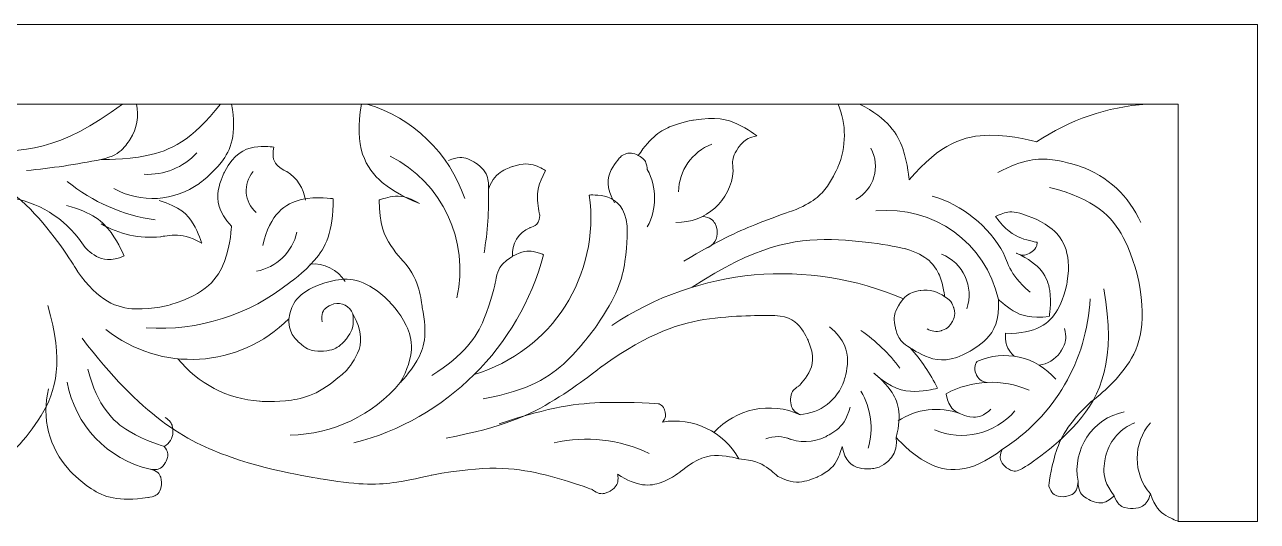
# Model space of a CAD drawing. Header units: millimetres. Extents: x 5741 to 5941, y 4776 to 4945.
# Drawn here: x 5869 to 5941.4, y 4915.9 to 4945.1 of the extents above; entities that cross this region are included whole.
import ezdxf

# ---------------------------------------------------------------- set-up
doc = ezdxf.new("R2010")
doc.units = ezdxf.units.MM
doc.header["$MEASUREMENT"] = 0
doc.layers.add('SITARA ALL', color=18, linetype='Continuous', true_color=0x000000)

msp = doc.modelspace()

# ---------------------------------------------------------------- linework, layer by layer
at = {"layer": 'SITARA ALL', "color": 1, "lineweight": 9, "true_color": 0xff0000}
for points, knots in [([(5835.637, 4935.453), (5835.351, 4935.729), (5835.281, 4936.161), (5835.464, 4936.513), (5835.464, 4936.513), (5835.556, 4936.689), (5835.7, 4936.825), (5835.845, 4936.96), (5836.042, 4937.055), (5836.432, 4936.98), (5836.432, 4936.98), (5836.427, 4937.328), (5836.547, 4937.653), (5836.667, 4937.979), (5836.911, 4938.281), (5837.594, 4938.42), (5837.594, 4938.42), (5837.936, 4938.49), (5838.278, 4938.432), (5838.62, 4938.375), (5838.963, 4938.192), (5839.226, 4937.547), (5839.226, 4937.547), (5839.15, 4938.242), (5839.352, 4938.907), (5839.555, 4939.572), (5840.036, 4940.206), (5841.415, 4940.438), (5841.415, 4940.438), (5841.415, 4940.438), (5817.576, 4940.438), (5793.737, 4940.438), (5746.058, 4940.438), (5746.058, 4940.438), (5746.058, 4940.438), (5746.058, 4940.438), (5746.058, 4934.312), (5746.058, 4928.185), (5746.058, 4915.931), (5746.058, 4915.931), (5746.058, 4915.931), (5746.058, 4915.931), (5744.898, 4915.931), (5743.737, 4915.931), (5741.415, 4915.931), (5741.415, 4915.931), (5741.415, 4915.931), (5741.415, 4915.931), (5741.415, 4922.058), (5741.415, 4928.185), (5741.415, 4940.438), (5741.415, 4940.438), (5741.415, 4940.438), (5741.415, 4940.438), (5741.415, 4941.603), (5741.415, 4942.768), (5741.415, 4945.098), (5741.415, 4945.098), (5741.415, 4945.098), (5741.415, 4945.098), (5742.576, 4945.098), (5743.737, 4945.098), (5746.058, 4945.098), (5746.058, 4945.098), (5746.058, 4945.098), (5746.058, 4945.098), (5769.898, 4945.098), (5793.737, 4945.098), (5841.415, 4945.098), (5841.415, 4945.098), (5841.415, 4945.098), (5841.415, 4945.098), (5865.254, 4945.098), (5889.094, 4945.098), (5936.772, 4945.098), (5936.772, 4945.098), (5936.772, 4945.098), (5936.772, 4945.098), (5937.933, 4945.098), (5939.094, 4945.098), (5941.415, 4945.098), (5941.415, 4945.098), (5941.415, 4945.098), (5941.415, 4945.098), (5941.415, 4943.933), (5941.415, 4942.768), (5941.415, 4940.438), (5941.415, 4940.438), (5941.415, 4940.438), (5941.415, 4940.438), (5941.415, 4934.312), (5941.415, 4928.185), (5941.415, 4915.931), (5941.415, 4915.931), (5941.415, 4915.931), (5941.415, 4915.931), (5940.254, 4915.931), (5939.094, 4915.931), (5936.772, 4915.931), (5936.772, 4915.931), (5936.772, 4915.931), (5936.388, 4916.057), (5936.044, 4916.27), (5935.7, 4916.482), (5935.397, 4916.78), (5935.131, 4917.544), (5935.131, 4917.544), (5935.077, 4917.302), (5934.946, 4917.092), (5934.814, 4916.883), (5934.606, 4916.707), (5934.111, 4916.679), (5934.111, 4916.679), (5933.863, 4916.666), (5933.627, 4916.736), (5933.39, 4916.806), (5933.163, 4916.959), (5933.004, 4917.428), (5933.004, 4917.428), (5932.829, 4917.246), (5932.608, 4917.126), (5932.387, 4917.006), (5932.119, 4916.949), (5931.652, 4917.137), (5931.652, 4917.137), (5931.418, 4917.232), (5931.225, 4917.393), (5931.032, 4917.554), (5930.879, 4917.782), (5930.882, 4918.286), (5930.882, 4918.286), (5930.89, 4918.066), (5930.814, 4917.86), (5930.739, 4917.654), (5930.581, 4917.462), (5930.146, 4917.391), (5930.146, 4917.391), (5929.928, 4917.355), (5929.714, 4917.403), (5929.5, 4917.452), (5929.29, 4917.583), (5929.163, 4918.006), (5929.163, 4918.006), (5929.27, 4918.955), (5929.545, 4919.869), (5929.82, 4920.784), (5930.262, 4921.663), (5931.658, 4922.967), (5931.658, 4922.967), (5932.771, 4923.775), (5933.599, 4924.868), (5934.428, 4925.961), (5934.971, 4927.34), (5934.443, 4930.04), (5934.443, 4930.04), (5934.178, 4931.389), (5933.535, 4932.601), (5932.892, 4933.812), (5931.87, 4934.886), (5929.199, 4935.543)], [0, 0, 0, 0, 0.018519, 0.018519, 0.018519, 0.037037, 0.037037, 0.037037, 0.055556, 0.055556, 0.055556, 0.074074, 0.074074, 0.074074, 0.092593, 0.092593, 0.092593, 0.111111, 0.111111, 0.111111, 0.12963, 0.12963, 0.12963, 0.148148, 0.148148, 0.148148, 0.166667, 0.166667, 0.166667, 0.185185, 0.185185, 0.185185, 0.203704, 0.203704, 0.203704, 0.222222, 0.222222, 0.222222, 0.240741, 0.240741, 0.240741, 0.259259, 0.259259, 0.259259, 0.277778, 0.277778, 0.277778, 0.296296, 0.296296, 0.296296, 0.314815, 0.314815, 0.314815, 0.333333, 0.333333, 0.333333, 0.351852, 0.351852, 0.351852, 0.37037, 0.37037, 0.37037, 0.388889, 0.388889, 0.388889, 0.407407, 0.407407, 0.407407, 0.425926, 0.425926, 0.425926, 0.444444, 0.444444, 0.444444, 0.462963, 0.462963, 0.462963, 0.481481, 0.481481, 0.481481, 0.5, 0.5, 0.5, 0.518519, 0.518519, 0.518519, 0.537037, 0.537037, 0.537037, 0.555556, 0.555556, 0.555556, 0.574074, 0.574074, 0.574074, 0.592593, 0.592593, 0.592593, 0.611111, 0.611111, 0.611111, 0.62963, 0.62963, 0.62963, 0.648148, 0.648148, 0.648148, 0.666667, 0.666667, 0.666667, 0.685185, 0.685185, 0.685185, 0.703704, 0.703704, 0.703704, 0.722222, 0.722222, 0.722222, 0.740741, 0.740741, 0.740741, 0.759259, 0.759259, 0.759259, 0.777778, 0.777778, 0.777778, 0.796296, 0.796296, 0.796296, 0.814815, 0.814815, 0.814815, 0.833333, 0.833333, 0.833333, 0.851852, 0.851852, 0.851852, 0.87037, 0.87037, 0.87037, 0.888889, 0.888889, 0.888889, 0.907407, 0.907407, 0.907407, 0.925926, 0.925926, 0.925926, 0.944444, 0.944444, 0.944444, 0.962963, 0.962963, 0.962963, 1, 1, 1, 1]), ([(5837.607, 4929.318), (5837.607, 4929.318), (5841.415, 4929.318), (5841.415, 4929.318), (5841.415, 4929.318), (5842.717, 4930.593), (5843.984, 4931.903), (5845.252, 4933.212), (5846.486, 4934.554), (5848.811, 4937.361), (5848.811, 4937.361), (5850.627, 4939.032), (5852.869, 4940.048), (5855.11, 4941.065), (5857.778, 4941.427), (5862.172, 4939.181), (5862.172, 4939.181), (5864.221, 4938.207), (5866.454, 4937.841), (5868.687, 4937.474), (5871.104, 4937.716), (5874.732, 4940.438)], [0, 0, 0, 0, 0.125, 0.125, 0.125, 0.25, 0.25, 0.25, 0.375, 0.375, 0.375, 0.5, 0.5, 0.5, 0.625, 0.625, 0.625, 0.75, 0.75, 0.75, 1, 1, 1, 1]), ([(5839.226, 4937.547), (5839.674, 4935.54), (5840.412, 4933.609), (5841.415, 4931.814), (5841.415, 4931.814), (5841.917, 4932.712), (5842.352, 4933.643), (5842.787, 4934.574), (5843.156, 4935.54), (5843.604, 4937.547), (5843.604, 4937.547), (5843.68, 4938.243), (5843.478, 4938.908), (5843.276, 4939.573), (5842.797, 4940.207), (5841.415, 4940.438), (5841.415, 4940.438), (5841.415, 4940.438), (5865.254, 4940.438), (5889.094, 4940.438), (5936.772, 4940.438), (5936.772, 4940.438), (5936.772, 4940.438), (5936.772, 4940.438), (5936.772, 4934.312), (5936.772, 4928.185), (5936.772, 4915.931), (5936.772, 4915.931)], [0, 0, 0, 0, 0.1, 0.1, 0.1, 0.2, 0.2, 0.2, 0.3, 0.3, 0.3, 0.4, 0.4, 0.4, 0.5, 0.5, 0.5, 0.6, 0.6, 0.6, 0.7, 0.7, 0.7, 0.8, 0.8, 0.8, 1, 1, 1, 1]), ([(5875.552, 4940.438), (5875.714, 4939.732), (5875.586, 4938.989), (5875.197, 4938.378), (5875.197, 4938.378), (5875.002, 4938.072), (5874.749, 4937.811), (5874.496, 4937.551), (5874.185, 4937.336), (5873.476, 4937.184), (5873.476, 4937.184), (5874.84, 4937.132), (5876.175, 4937.409), (5877.51, 4937.685), (5878.816, 4938.289), (5880.501, 4940.438)], [0, 0, 0, 0, 0.166667, 0.166667, 0.166667, 0.333333, 0.333333, 0.333333, 0.5, 0.5, 0.5, 0.666667, 0.666667, 0.666667, 1, 1, 1, 1]), ([(5873.758, 4927.203), (5876.981, 4924.634), (5881.615, 4924.9), (5884.515, 4927.828), (5884.515, 4927.828), (5884.569, 4928.17), (5884.695, 4928.492), (5884.821, 4928.814), (5885.018, 4929.117), (5885.599, 4929.493), (5885.599, 4929.493), (5886.377, 4929.938), (5887.256, 4930.096), (5888.135, 4930.253), (5889.114, 4930.124), (5890.388, 4928.863), (5890.388, 4928.863), (5891.024, 4928.232), (5891.411, 4927.428), (5891.798, 4926.623), (5891.935, 4925.644), (5891.061, 4924.08), (5891.061, 4924.08), (5891.632, 4924.661), (5892.039, 4925.366), (5892.446, 4926.071), (5892.687, 4926.9), (5892.346, 4928.495), (5892.346, 4928.495), (5892.3, 4928.952), (5892.194, 4929.4), (5892.089, 4929.848), (5891.925, 4930.286), (5891.395, 4931.038), (5891.395, 4931.038), (5890.893, 4931.536), (5890.501, 4932.123), (5890.108, 4932.71), (5889.825, 4933.387), (5889.817, 4934.799), (5889.817, 4934.799), (5890.208, 4934.949), (5890.622, 4935.005), (5891.036, 4935.062), (5891.474, 4935.025), (5892.194, 4934.599), (5892.194, 4934.599), (5890.976, 4935.008), (5890.003, 4935.837), (5889.03, 4936.666), (5888.303, 4937.915), (5888.786, 4940.438)], [0, 0, 0, 0, 0.055556, 0.055556, 0.055556, 0.111111, 0.111111, 0.111111, 0.166667, 0.166667, 0.166667, 0.222222, 0.222222, 0.222222, 0.277778, 0.277778, 0.277778, 0.333333, 0.333333, 0.333333, 0.388889, 0.388889, 0.388889, 0.444444, 0.444444, 0.444444, 0.5, 0.5, 0.5, 0.555556, 0.555556, 0.555556, 0.611111, 0.611111, 0.611111, 0.666667, 0.666667, 0.666667, 0.722222, 0.722222, 0.722222, 0.777778, 0.777778, 0.777778, 0.833333, 0.833333, 0.833333, 0.888889, 0.888889, 0.888889, 1, 1, 1, 1]), ([(5874.23, 4935.469), (5875.825, 4934.597), (5877.777, 4934.715), (5879.254, 4935.776), (5879.254, 4935.776), (5879.993, 4936.306), (5880.546, 4937.024), (5881.1, 4937.742), (5881.469, 4938.648), (5881.152, 4940.438)], [0, 0, 0, 0, 0.25, 0.25, 0.25, 0.5, 0.5, 0.5, 1, 1, 1, 1]), ([(5916.78, 4940.438), (5917.28, 4939.253), (5917.277, 4937.915), (5916.772, 4936.732), (5916.772, 4936.732), (5916.519, 4936.14), (5916.151, 4935.613), (5915.783, 4935.085), (5915.3, 4934.622), (5914.098, 4934.164), (5914.098, 4934.164), (5912.987, 4933.788), (5911.897, 4933.352), (5910.807, 4932.917), (5909.739, 4932.422), (5907.727, 4931.214)], [0, 0, 0, 0, 0.166667, 0.166667, 0.166667, 0.333333, 0.333333, 0.333333, 0.5, 0.5, 0.5, 0.666667, 0.666667, 0.666667, 1, 1, 1, 1]), ([(5934.907, 4940.438), (5932.597, 4940.27), (5930.371, 4939.505), (5928.446, 4938.216), (5928.446, 4938.216), (5927.085, 4938.623), (5925.669, 4938.606), (5924.253, 4938.59), (5922.783, 4938.151), (5920.955, 4935.976), (5920.955, 4935.976), (5920.889, 4936.922), (5920.582, 4937.816), (5920.274, 4938.711), (5919.725, 4939.554), (5918.048, 4940.438)], [0, 0, 0, 0, 0.166667, 0.166667, 0.166667, 0.333333, 0.333333, 0.333333, 0.5, 0.5, 0.5, 0.666667, 0.666667, 0.666667, 1, 1, 1, 1]), ([(5907.258, 4933.482), (5909.004, 4933.449), (5910.476, 4934.771), (5910.626, 4936.51), (5910.626, 4936.51), (5910.581, 4936.738), (5910.583, 4936.971), (5910.584, 4937.204), (5910.632, 4937.441), (5910.893, 4937.827), (5910.893, 4937.827), (5911.023, 4938.021), (5911.189, 4938.184), (5911.356, 4938.348), (5911.558, 4938.481), (5912.016, 4938.57), (5912.016, 4938.57), (5911.483, 4938.973), (5910.879, 4939.257), (5910.275, 4939.542), (5909.601, 4939.708), (5908.283, 4939.49), (5908.283, 4939.49), (5907.624, 4939.381), (5907.002, 4939.14), (5906.38, 4938.899), (5905.795, 4938.525), (5905.044, 4937.419)], [0, 0, 0, 0, 0.1, 0.1, 0.1, 0.2, 0.2, 0.2, 0.3, 0.3, 0.3, 0.4, 0.4, 0.4, 0.5, 0.5, 0.5, 0.6, 0.6, 0.6, 0.7, 0.7, 0.7, 0.8, 0.8, 0.8, 1, 1, 1, 1]), ([(5885.493, 4934.791), (5885.387, 4935.484), (5884.986, 4936.097), (5884.392, 4936.47), (5884.392, 4936.47), (5884.104, 4936.581), (5883.879, 4936.789), (5883.654, 4936.998), (5883.492, 4937.305), (5883.635, 4937.905), (5883.635, 4937.905), (5883.049, 4937.995), (5882.467, 4937.897), (5881.885, 4937.798), (5881.306, 4937.51), (5880.745, 4936.466), (5880.745, 4936.466), (5880.465, 4935.944), (5880.364, 4935.362), (5880.263, 4934.78), (5880.341, 4934.139), (5881.138, 4933.262), (5881.138, 4933.262), (5881.106, 4932.191), (5880.731, 4931.192), (5880.355, 4930.192), (5879.637, 4929.263), (5877.582, 4928.659), (5877.582, 4928.659), (5876.554, 4928.357), (5875.488, 4928.403), (5874.421, 4928.448), (5873.315, 4928.842), (5872.101, 4930.607), (5872.101, 4930.607), (5871.106, 4932.273), (5869.822, 4933.726), (5868.539, 4935.178), (5866.967, 4936.419), (5863.263, 4937.576)], [0, 0, 0, 0, 0.071429, 0.071429, 0.071429, 0.142857, 0.142857, 0.142857, 0.214286, 0.214286, 0.214286, 0.285714, 0.285714, 0.285714, 0.357143, 0.357143, 0.357143, 0.428571, 0.428571, 0.428571, 0.5, 0.5, 0.5, 0.571429, 0.571429, 0.571429, 0.642857, 0.642857, 0.642857, 0.714286, 0.714286, 0.714286, 0.785714, 0.785714, 0.785714, 0.857143, 0.857143, 0.857143, 1, 1, 1, 1]), ([(5895.98, 4931.7), (5896.196, 4932.93), (5896.281, 4934.18), (5896.234, 4935.428), (5896.234, 4935.428), (5896.26, 4935.724), (5896.207, 4936.015), (5896.154, 4936.307), (5896.023, 4936.595), (5895.54, 4936.941), (5895.54, 4936.941), (5895.299, 4937.114), (5895.021, 4937.217), (5894.743, 4937.32), (5894.428, 4937.353), (5893.885, 4937.115)], [0, 0, 0, 0, 0.166667, 0.166667, 0.166667, 0.333333, 0.333333, 0.333333, 0.5, 0.5, 0.5, 0.666667, 0.666667, 0.666667, 1, 1, 1, 1]), ([(5905.574, 4933.224), (5906.148, 4934.272), (5906.148, 4935.539), (5905.574, 4936.587), (5905.574, 4936.587), (5905.566, 4936.763), (5905.511, 4936.93), (5905.457, 4937.097), (5905.356, 4937.255), (5905.044, 4937.419), (5905.044, 4937.419), (5904.889, 4937.501), (5904.717, 4937.539), (5904.546, 4937.577), (5904.358, 4937.571), (5904.059, 4937.386), (5904.059, 4937.386), (5903.683, 4937.028), (5903.453, 4936.565), (5903.223, 4936.103), (5903.139, 4935.536), (5903.65, 4934.633)], [0, 0, 0, 0, 0.125, 0.125, 0.125, 0.25, 0.25, 0.25, 0.375, 0.375, 0.375, 0.5, 0.5, 0.5, 0.625, 0.625, 0.625, 0.75, 0.75, 0.75, 1, 1, 1, 1]), ([(5897.66, 4931.496), (5897.599, 4932.214), (5898.007, 4932.891), (5898.67, 4933.173), (5898.67, 4933.173), (5898.836, 4933.214), (5898.979, 4933.307), (5899.122, 4933.4), (5899.241, 4933.544), (5899.259, 4933.886), (5899.259, 4933.886), (5899.147, 4934.332), (5899.121, 4934.791), (5899.095, 4935.25), (5899.155, 4935.722), (5899.595, 4936.529), (5899.595, 4936.529), (5899.305, 4936.711), (5898.983, 4936.824), (5898.66, 4936.936), (5898.305, 4936.98), (5897.656, 4936.767), (5897.656, 4936.767), (5897.331, 4936.661), (5897.038, 4936.485), (5896.745, 4936.309), (5896.485, 4936.064), (5896.234, 4935.428)], [0, 0, 0, 0, 0.1, 0.1, 0.1, 0.2, 0.2, 0.2, 0.3, 0.3, 0.3, 0.4, 0.4, 0.4, 0.5, 0.5, 0.5, 0.6, 0.6, 0.6, 0.7, 0.7, 0.7, 0.8, 0.8, 0.8, 1, 1, 1, 1]), ([(5934.566, 4933.475), (5933.89, 4935.022), (5932.602, 4936.217), (5931.009, 4936.775), (5931.009, 4936.775), (5930.212, 4937.054), (5929.375, 4937.161), (5928.539, 4937.268), (5927.663, 4937.203), (5926.17, 4936.415)], [0, 0, 0, 0, 0.25, 0.25, 0.25, 0.5, 0.5, 0.5, 1, 1, 1, 1]), ([(5895.403, 4924.552), (5899.956, 4925.911), (5902.831, 4930.388), (5902.163, 4935.092), (5902.163, 4935.092), (5902.72, 4935.141), (5903.247, 4934.962), (5903.773, 4934.784), (5904.269, 4934.378), (5904.396, 4933.266), (5904.396, 4933.266), (5904.409, 4932.223), (5904.259, 4931.192), (5904.109, 4930.16), (5903.794, 4929.14), (5902.598, 4927.432), (5902.598, 4927.432), (5901.819, 4926.299), (5900.83, 4925.345), (5899.84, 4924.392), (5898.64, 4923.617), (5895.934, 4923.127)], [0, 0, 0, 0, 0.125, 0.125, 0.125, 0.25, 0.25, 0.25, 0.375, 0.375, 0.375, 0.5, 0.5, 0.5, 0.625, 0.625, 0.625, 0.75, 0.75, 0.75, 1, 1, 1, 1]), ([(5868.325, 4934.907), (5870.069, 4934.571), (5871.595, 4933.523), (5872.536, 4932.017), (5872.536, 4932.017), (5872.829, 4931.701), (5873.205, 4931.492), (5873.581, 4931.284), (5874.04, 4931.184), (5874.836, 4931.515), (5874.836, 4931.515), (5874.531, 4932.245), (5874.066, 4932.884), (5873.602, 4933.523), (5872.977, 4934.07), (5871.449, 4934.481)], [0, 0, 0, 0, 0.166667, 0.166667, 0.166667, 0.333333, 0.333333, 0.333333, 0.5, 0.5, 0.5, 0.666667, 0.666667, 0.666667, 1, 1, 1, 1]), ([(5873.487, 4933.392), (5874.541, 4932.784), (5875.758, 4932.522), (5876.969, 4932.643), (5876.969, 4932.643), (5877.382, 4932.727), (5877.804, 4932.736), (5878.226, 4932.745), (5878.657, 4932.678), (5879.394, 4932.267), (5879.394, 4932.267), (5879.216, 4932.871), (5878.891, 4933.41), (5878.566, 4933.948), (5878.094, 4934.42), (5876.885, 4934.773)], [0, 0, 0, 0, 0.166667, 0.166667, 0.166667, 0.333333, 0.333333, 0.333333, 0.5, 0.5, 0.5, 0.666667, 0.666667, 0.666667, 1, 1, 1, 1]), ([(5876.137, 4927.291), (5879.186, 4927.096), (5882.195, 4928.049), (5884.576, 4929.964), (5884.576, 4929.964), (5885.379, 4930.522), (5886.018, 4931.26), (5886.657, 4931.999), (5887.132, 4932.917), (5887.113, 4934.873), (5887.113, 4934.873), (5886.167, 4935.043), (5885.238, 4934.824), (5884.309, 4934.606), (5883.398, 4934.001), (5882.983, 4932.123)], [0, 0, 0, 0, 0.166667, 0.166667, 0.166667, 0.333333, 0.333333, 0.333333, 0.5, 0.5, 0.5, 0.666667, 0.666667, 0.666667, 1, 1, 1, 1]), ([(5919.008, 4934.159), (5922.377, 4934.508), (5925.474, 4932.267), (5926.203, 4928.96), (5926.203, 4928.96), (5926.601, 4928.578), (5927.073, 4928.295), (5927.546, 4928.012), (5928.093, 4927.828), (5929.188, 4927.956), (5929.188, 4927.956), (5929.341, 4928.725), (5929.217, 4929.496), (5929.094, 4930.266), (5928.694, 4931.038), (5927.261, 4931.675), (5927.261, 4931.675), (5927.383, 4931.612), (5927.517, 4931.581), (5927.65, 4931.55), (5927.795, 4931.551), (5928.039, 4931.678), (5928.039, 4931.678), (5928.161, 4931.741), (5928.264, 4931.832), (5928.367, 4931.924), (5928.45, 4932.042), (5928.488, 4932.315), (5928.488, 4932.315), (5927.995, 4932.396), (5927.528, 4932.573), (5927.061, 4932.75), (5926.619, 4933.023), (5926.034, 4933.833), (5926.034, 4933.833), (5926.281, 4933.964), (5926.55, 4934.041), (5926.819, 4934.118), (5927.109, 4934.141), (5927.64, 4933.963), (5927.64, 4933.963), (5928.513, 4933.733), (5929.23, 4933.193), (5929.948, 4932.652), (5930.509, 4931.802), (5930.25, 4930.015), (5930.25, 4930.015), (5930.121, 4929.121), (5929.666, 4928.347), (5929.211, 4927.573), (5928.43, 4926.919), (5926.625, 4926.973), (5926.625, 4926.973), (5926.608, 4926.723), (5926.644, 4926.476), (5926.681, 4926.229), (5926.771, 4925.984), (5927.12, 4925.626)], [0, 0, 0, 0, 0.05, 0.05, 0.05, 0.1, 0.1, 0.1, 0.15, 0.15, 0.15, 0.2, 0.2, 0.2, 0.25, 0.25, 0.25, 0.3, 0.3, 0.3, 0.35, 0.35, 0.35, 0.4, 0.4, 0.4, 0.45, 0.45, 0.45, 0.5, 0.5, 0.5, 0.55, 0.55, 0.55, 0.6, 0.6, 0.6, 0.65, 0.65, 0.65, 0.7, 0.7, 0.7, 0.75, 0.75, 0.75, 0.8, 0.8, 0.8, 0.85, 0.85, 0.85, 0.9, 0.9, 0.9, 1, 1, 1, 1]), ([(5922.3, 4935.032), (5924.1, 4934.513), (5925.618, 4933.294), (5926.514, 4931.649), (5926.514, 4931.649), (5926.669, 4931.21), (5926.88, 4930.796), (5927.091, 4930.382), (5927.357, 4929.992), (5928.061, 4929.384)], [0, 0, 0, 0, 0.25, 0.25, 0.25, 0.5, 0.5, 0.5, 1, 1, 1, 1]), ([(5909.041, 4931.963), (5909.466, 4932.115), (5909.729, 4932.54), (5909.678, 4932.988), (5909.678, 4932.988), (5909.652, 4933.212), (5909.551, 4933.412), (5909.449, 4933.613), (5909.273, 4933.789), (5908.825, 4933.841)], [0, 0, 0, 0, 0.25, 0.25, 0.25, 0.5, 0.5, 0.5, 1, 1, 1, 1]), ([(5922.013, 4927.227), (5922.264, 4927.083), (5922.562, 4927.047), (5922.84, 4927.126), (5922.84, 4927.126), (5922.979, 4927.165), (5923.107, 4927.231), (5923.235, 4927.298), (5923.352, 4927.391), (5923.49, 4927.644), (5923.49, 4927.644), (5923.56, 4927.771), (5923.602, 4927.909), (5923.644, 4928.047), (5923.66, 4928.196), (5923.576, 4928.473), (5923.576, 4928.473), (5923.534, 4928.611), (5923.465, 4928.738), (5923.396, 4928.864), (5923.301, 4928.98), (5923.045, 4929.113), (5923.045, 4929.113), (5922.986, 4929.772), (5922.731, 4930.38), (5922.476, 4930.988), (5922.025, 4931.545), (5920.761, 4931.935), (5920.761, 4931.935), (5918.602, 4932.432), (5916.389, 4932.477), (5914.176, 4932.522), (5911.908, 4932.115), (5908.208, 4929.677)], [0, 0, 0, 0, 0.083333, 0.083333, 0.083333, 0.166667, 0.166667, 0.166667, 0.25, 0.25, 0.25, 0.333333, 0.333333, 0.333333, 0.416667, 0.416667, 0.416667, 0.5, 0.5, 0.5, 0.583333, 0.583333, 0.583333, 0.666667, 0.666667, 0.666667, 0.75, 0.75, 0.75, 0.833333, 0.833333, 0.833333, 1, 1, 1, 1]), ([(5888.335, 4920.532), (5893.775, 4921.936), (5898.032, 4926.16), (5899.474, 4931.59), (5899.474, 4931.59), (5899.181, 4931.718), (5898.867, 4931.774), (5898.552, 4931.83), (5898.216, 4931.813), (5897.66, 4931.496), (5897.66, 4931.496), (5897.382, 4931.338), (5897.15, 4931.119), (5896.918, 4930.899), (5896.731, 4930.619), (5896.654, 4929.984), (5896.654, 4929.984), (5896.426, 4928.855), (5895.975, 4927.794), (5895.523, 4926.734), (5894.849, 4925.743), (5892.916, 4924.489)], [0, 0, 0, 0, 0.125, 0.125, 0.125, 0.25, 0.25, 0.25, 0.375, 0.375, 0.375, 0.5, 0.5, 0.5, 0.625, 0.625, 0.625, 0.75, 0.75, 0.75, 1, 1, 1, 1]), ([(5921.023, 4926.126), (5921.66, 4925.407), (5922.198, 4924.606), (5922.621, 4923.744), (5922.621, 4923.744), (5921.964, 4923.565), (5921.284, 4923.559), (5920.604, 4923.554), (5919.9, 4923.722), (5918.889, 4924.634), (5918.889, 4924.634), (5919.462, 4924.192), (5919.877, 4923.601), (5920.293, 4923.009), (5920.551, 4922.269), (5920.204, 4920.864), (5920.204, 4920.864), (5920.973, 4919.913), (5922.052, 4919.36), (5923.13, 4918.807), (5924.519, 4918.651), (5926.437, 4920.168), (5926.437, 4920.168), (5926.345, 4920), (5926.315, 4919.811), (5926.286, 4919.623), (5926.318, 4919.414), (5926.595, 4919.15), (5926.595, 4919.15), (5926.733, 4919.017), (5926.907, 4918.939), (5927.082, 4918.861), (5927.291, 4918.838), (5927.619, 4919.036), (5927.619, 4919.036), (5929.439, 4920.124), (5930.825, 4921.719), (5932.21, 4923.313), (5933.162, 4925.415), (5932.388, 4929.584)], [0, 0, 0, 0, 0.071429, 0.071429, 0.071429, 0.142857, 0.142857, 0.142857, 0.214286, 0.214286, 0.214286, 0.285714, 0.285714, 0.285714, 0.357143, 0.357143, 0.357143, 0.428571, 0.428571, 0.428571, 0.5, 0.5, 0.5, 0.571429, 0.571429, 0.571429, 0.642857, 0.642857, 0.642857, 0.714286, 0.714286, 0.714286, 0.785714, 0.785714, 0.785714, 0.857143, 0.857143, 0.857143, 1, 1, 1, 1]), ([(5923.045, 4929.113), (5922.651, 4929.432), (5922.141, 4929.57), (5921.64, 4929.495), (5921.64, 4929.495), (5921.39, 4929.458), (5921.153, 4929.369), (5920.916, 4929.28), (5920.692, 4929.139), (5920.408, 4928.72), (5920.408, 4928.72), (5920.266, 4928.51), (5920.171, 4928.275), (5920.077, 4928.04), (5920.029, 4927.781), (5920.146, 4927.288), (5920.146, 4927.288), (5920.204, 4927.041), (5920.313, 4926.812), (5920.422, 4926.584), (5920.58, 4926.373), (5921.023, 4926.126), (5921.023, 4926.126), (5921.534, 4925.754), (5922.129, 4925.547), (5922.723, 4925.339), (5923.402, 4925.296), (5924.51, 4925.902), (5924.51, 4925.902), (5925.064, 4926.206), (5925.506, 4926.655), (5925.948, 4927.104), (5926.278, 4927.699), (5926.203, 4928.96)], [0, 0, 0, 0, 0.083333, 0.083333, 0.083333, 0.166667, 0.166667, 0.166667, 0.25, 0.25, 0.25, 0.333333, 0.333333, 0.333333, 0.416667, 0.416667, 0.416667, 0.5, 0.5, 0.5, 0.583333, 0.583333, 0.583333, 0.666667, 0.666667, 0.666667, 0.75, 0.75, 0.75, 0.833333, 0.833333, 0.833333, 1, 1, 1, 1]), ([(5865.69, 4919.498), (5865.875, 4919.067), (5866.303, 4918.792), (5866.771, 4918.805), (5866.771, 4918.805), (5867.005, 4918.812), (5867.225, 4918.889), (5867.446, 4918.966), (5867.652, 4919.115), (5867.812, 4919.555), (5867.812, 4919.555), (5869.076, 4920.69), (5869.956, 4922.138), (5870.835, 4923.586), (5871.329, 4925.347), (5870.346, 4928.599)], [0, 0, 0, 0, 0.166667, 0.166667, 0.166667, 0.333333, 0.333333, 0.333333, 0.5, 0.5, 0.5, 0.666667, 0.666667, 0.666667, 1, 1, 1, 1]), ([(5888.267, 4928.119), (5888.097, 4928.569), (5887.616, 4928.817), (5887.151, 4928.695), (5887.151, 4928.695), (5886.919, 4928.634), (5886.728, 4928.49), (5886.538, 4928.346), (5886.389, 4928.119), (5886.463, 4927.644)], [0, 0, 0, 0, 0.25, 0.25, 0.25, 0.5, 0.5, 0.5, 1, 1, 1, 1]), ([(5877.989, 4925.482), (5879.175, 4924.02), (5880.912, 4923.117), (5882.79, 4922.985), (5882.79, 4922.985), (5883.729, 4922.92), (5884.66, 4923.05), (5885.591, 4923.18), (5886.514, 4923.506), (5887.892, 4924.788), (5887.892, 4924.788), (5888.307, 4925.245), (5888.552, 4925.809), (5888.797, 4926.373), (5888.872, 4927.043), (5888.267, 4928.119), (5888.267, 4928.119), (5888.311, 4927.858), (5888.298, 4927.594), (5888.285, 4927.33), (5888.217, 4927.062), (5887.891, 4926.646), (5887.891, 4926.646), (5887.728, 4926.438), (5887.524, 4926.268), (5887.321, 4926.099), (5887.078, 4925.969), (5886.55, 4925.928), (5886.55, 4925.928), (5886.286, 4925.907), (5886.024, 4925.943), (5885.762, 4925.978), (5885.502, 4926.069), (5885.115, 4926.43), (5885.115, 4926.43), (5884.921, 4926.611), (5884.77, 4926.828), (5884.619, 4927.045), (5884.51, 4927.299), (5884.515, 4927.828)], [0, 0, 0, 0, 0.071429, 0.071429, 0.071429, 0.142857, 0.142857, 0.142857, 0.214286, 0.214286, 0.214286, 0.285714, 0.285714, 0.285714, 0.357143, 0.357143, 0.357143, 0.428571, 0.428571, 0.428571, 0.5, 0.5, 0.5, 0.571429, 0.571429, 0.571429, 0.642857, 0.642857, 0.642857, 0.714286, 0.714286, 0.714286, 0.785714, 0.785714, 0.785714, 0.857143, 0.857143, 0.857143, 1, 1, 1, 1]), ([(5909.488, 4921.148), (5910.769, 4922.556), (5912.813, 4922.978), (5914.548, 4922.194), (5914.548, 4922.194), (5914.385, 4922.266), (5914.25, 4922.38), (5914.114, 4922.494), (5914.006, 4922.652), (5913.988, 4923.007), (5913.988, 4923.007), (5913.98, 4923.184), (5914.022, 4923.357), (5914.064, 4923.529), (5914.157, 4923.696), (5914.467, 4923.87), (5914.467, 4923.87), (5914.83, 4924.214), (5915.068, 4924.653), (5915.305, 4925.091), (5915.417, 4925.624), (5915.028, 4926.546), (5915.028, 4926.546), (5914.834, 4927.007), (5914.507, 4927.384), (5914.181, 4927.761), (5913.722, 4928.054), (5912.722, 4928.015), (5912.722, 4928.015), (5910.967, 4928.061), (5909.228, 4927.823), (5907.49, 4927.584), (5905.768, 4927.06), (5902.905, 4925.028), (5902.905, 4925.028), (5901.577, 4923.962), (5900.128, 4923.067), (5898.679, 4922.173), (5897.109, 4921.45), (5893.763, 4920.82)], [0, 0, 0, 0, 0.071429, 0.071429, 0.071429, 0.142857, 0.142857, 0.142857, 0.214286, 0.214286, 0.214286, 0.285714, 0.285714, 0.285714, 0.357143, 0.357143, 0.357143, 0.428571, 0.428571, 0.428571, 0.5, 0.5, 0.5, 0.571429, 0.571429, 0.571429, 0.642857, 0.642857, 0.642857, 0.714286, 0.714286, 0.714286, 0.785714, 0.785714, 0.785714, 0.857143, 0.857143, 0.857143, 1, 1, 1, 1]), ([(5914.531, 4922.202), (5915.724, 4922.275), (5916.753, 4923.061), (5917.136, 4924.193), (5917.136, 4924.193), (5917.328, 4924.759), (5917.339, 4925.354), (5917.35, 4925.95), (5917.181, 4926.575), (5916.278, 4927.357)], [0, 0, 0, 0, 0.25, 0.25, 0.25, 0.5, 0.5, 0.5, 1, 1, 1, 1]), ([(5928.591, 4925.107), (5929.088, 4925.167), (5929.536, 4925.435), (5929.823, 4925.845), (5929.823, 4925.845), (5929.966, 4926.051), (5930.062, 4926.281), (5930.159, 4926.512), (5930.208, 4926.769), (5930.094, 4927.256)], [0, 0, 0, 0, 0.25, 0.25, 0.25, 0.5, 0.5, 0.5, 1, 1, 1, 1]), ([(5920.204, 4920.864), (5920.334, 4919.994), (5919.742, 4919.18), (5918.875, 4919.034), (5918.875, 4919.034), (5918.441, 4918.961), (5918.018, 4919.069), (5917.596, 4919.177), (5917.183, 4919.465), (5917.022, 4920.33), (5917.022, 4920.33), (5916.928, 4919.936), (5916.746, 4919.574), (5916.565, 4919.212), (5916.297, 4918.882), (5915.564, 4918.537), (5915.564, 4918.537), (5915.197, 4918.365), (5914.801, 4918.281), (5914.406, 4918.197), (5913.98, 4918.201), (5913.254, 4918.559), (5913.254, 4918.559), (5912.944, 4918.864), (5912.585, 4919.109), (5912.226, 4919.354), (5911.817, 4919.538), (5910.95, 4919.601), (5910.95, 4919.601), (5910.363, 4919.774), (5909.752, 4919.794), (5909.142, 4919.814), (5908.508, 4919.68), (5907.574, 4918.89), (5907.574, 4918.89), (5907.038, 4918.452), (5906.39, 4918.214), (5905.742, 4917.977), (5904.982, 4917.94), (5903.829, 4918.705), (5903.829, 4918.705), (5903.871, 4918.514), (5903.85, 4918.321), (5903.83, 4918.127), (5903.747, 4917.93), (5903.416, 4917.723), (5903.416, 4917.723), (5903.25, 4917.62), (5903.061, 4917.575), (5902.871, 4917.529), (5902.658, 4917.542), (5902.353, 4917.785), (5902.353, 4917.785), (5900.85, 4918.363), (5899.282, 4918.727), (5897.715, 4919.091), (5896.082, 4919.24), (5892.917, 4918.648), (5892.917, 4918.648), (5891.894, 4918.384), (5890.849, 4918.23), (5889.804, 4918.076), (5888.737, 4918.032), (5886.655, 4918.389), (5886.655, 4918.389), (5883.818, 4918.766), (5881.114, 4919.701), (5878.409, 4920.637), (5875.838, 4922.131), (5872.369, 4926.684)], [0, 0, 0, 0, 0.041667, 0.041667, 0.041667, 0.083333, 0.083333, 0.083333, 0.125, 0.125, 0.125, 0.166667, 0.166667, 0.166667, 0.208333, 0.208333, 0.208333, 0.25, 0.25, 0.25, 0.291667, 0.291667, 0.291667, 0.333333, 0.333333, 0.333333, 0.375, 0.375, 0.375, 0.416667, 0.416667, 0.416667, 0.458333, 0.458333, 0.458333, 0.5, 0.5, 0.5, 0.541667, 0.541667, 0.541667, 0.583333, 0.583333, 0.583333, 0.625, 0.625, 0.625, 0.666667, 0.666667, 0.666667, 0.708333, 0.708333, 0.708333, 0.75, 0.75, 0.75, 0.791667, 0.791667, 0.791667, 0.833333, 0.833333, 0.833333, 0.875, 0.875, 0.875, 0.916667, 0.916667, 0.916667, 1, 1, 1, 1]), ([(5929.571, 4924.281), (5928.427, 4925.616), (5926.543, 4926.039), (5924.94, 4925.317), (5924.94, 4925.317), (5924.868, 4925.199), (5924.829, 4925.067), (5924.79, 4924.935), (5924.783, 4924.788), (5924.905, 4924.54), (5924.905, 4924.54), (5924.965, 4924.415), (5925.055, 4924.311), (5925.146, 4924.207), (5925.265, 4924.122), (5925.54, 4924.09)], [0, 0, 0, 0, 0.166667, 0.166667, 0.166667, 0.333333, 0.333333, 0.333333, 0.5, 0.5, 0.5, 0.666667, 0.666667, 0.666667, 1, 1, 1, 1]), ([(5871.49, 4924.111), (5871.937, 4921.58), (5873.854, 4919.565), (5876.361, 4918.997), (5876.361, 4918.997), (5876.533, 4918.956), (5876.709, 4918.973), (5876.885, 4918.99), (5877.065, 4919.063), (5877.253, 4919.364), (5877.253, 4919.364), (5877.347, 4919.515), (5877.388, 4919.687), (5877.429, 4919.859), (5877.417, 4920.052), (5877.193, 4920.327), (5877.193, 4920.327), (5876.099, 4920.636), (5875.125, 4921.221), (5874.151, 4921.805), (5873.298, 4922.666), (5872.697, 4924.859)], [0, 0, 0, 0, 0.125, 0.125, 0.125, 0.25, 0.25, 0.25, 0.375, 0.375, 0.375, 0.5, 0.5, 0.5, 0.625, 0.625, 0.625, 0.75, 0.75, 0.75, 1, 1, 1, 1]), ([(5927.999, 4923.639), (5926.428, 4924.315), (5924.635, 4924.237), (5923.129, 4923.427), (5923.129, 4923.427), (5923.169, 4923.135), (5923.29, 4922.867), (5923.41, 4922.599), (5923.611, 4922.354), (5924.168, 4922.163), (5924.168, 4922.163), (5924.447, 4922.068), (5924.74, 4922.055), (5925.034, 4922.042), (5925.342, 4922.111), (5925.764, 4922.523)], [0, 0, 0, 0, 0.166667, 0.166667, 0.166667, 0.333333, 0.333333, 0.333333, 0.5, 0.5, 0.5, 0.666667, 0.666667, 0.666667, 1, 1, 1, 1]), ([(5870.396, 4923.708), (5869.975, 4922.022), (5870.425, 4920.238), (5871.597, 4918.954), (5871.597, 4918.954), (5872.183, 4918.313), (5872.91, 4917.839), (5873.637, 4917.365), (5874.505, 4917.06), (5876.223, 4917.327), (5876.223, 4917.327), (5876.436, 4917.335), (5876.629, 4917.422), (5876.822, 4917.51), (5876.995, 4917.676), (5877.03, 4918.101), (5877.03, 4918.101), (5877.048, 4918.313), (5876.985, 4918.516), (5876.922, 4918.718), (5876.778, 4918.91), (5876.361, 4918.997)], [0, 0, 0, 0, 0.125, 0.125, 0.125, 0.25, 0.25, 0.25, 0.375, 0.375, 0.375, 0.5, 0.5, 0.5, 0.625, 0.625, 0.625, 0.75, 0.75, 0.75, 1, 1, 1, 1]), ([(5910.95, 4919.601), (5910.06, 4921.195), (5908.268, 4922.061), (5906.466, 4921.764), (5906.466, 4921.764), (5906.535, 4921.844), (5906.584, 4921.937), (5906.633, 4922.031), (5906.662, 4922.137), (5906.625, 4922.345), (5906.625, 4922.345), (5906.606, 4922.449), (5906.564, 4922.546), (5906.523, 4922.643), (5906.458, 4922.733), (5906.273, 4922.834), (5906.273, 4922.834), (5904.683, 4922.951), (5903.09, 4922.91), (5901.497, 4922.869), (5899.901, 4922.67), (5896.876, 4921.662)], [0, 0, 0, 0, 0.125, 0.125, 0.125, 0.25, 0.25, 0.25, 0.375, 0.375, 0.375, 0.5, 0.5, 0.5, 0.625, 0.625, 0.625, 0.75, 0.75, 0.75, 1, 1, 1, 1]), ([(5913.765, 4920.83), (5914.497, 4920.523), (5915.324, 4920.547), (5916.037, 4920.894), (5916.037, 4920.894), (5916.394, 4921.068), (5916.704, 4921.314), (5917.015, 4921.56), (5917.279, 4921.878), (5917.489, 4922.643)], [0, 0, 0, 0, 0.25, 0.25, 0.25, 0.5, 0.5, 0.5, 1, 1, 1, 1]), ([(5877.193, 4920.327), (5877.5, 4920.497), (5877.694, 4920.816), (5877.703, 4921.167), (5877.703, 4921.167), (5877.707, 4921.342), (5877.665, 4921.512), (5877.623, 4921.682), (5877.534, 4921.846), (5877.236, 4922.031)], [0, 0, 0, 0, 0.25, 0.25, 0.25, 0.5, 0.5, 0.5, 1, 1, 1, 1]), ([(5934.212, 4921.719), (5933.396, 4921.4), (5932.777, 4920.718), (5932.54, 4919.874), (5932.54, 4919.874), (5932.421, 4919.453), (5932.404, 4919.016), (5932.388, 4918.578), (5932.474, 4918.126), (5933.004, 4917.428)], [0, 0, 0, 0, 0.25, 0.25, 0.25, 0.5, 0.5, 0.5, 1, 1, 1, 1])]:
    msp.add_open_spline(points, degree=3, knots=knots, dxfattribs=at)
for points in [[(5894.844, 4934.893), (5893.934, 4937.562), (5891.794, 4939.627), (5889.094, 4940.438)], [(5909.359, 4938.074), (5908.198, 4937.631), (5907.425, 4936.526), (5907.409, 4935.284)], [(5876.004, 4936.311), (5877.174, 4936.25), (5878.31, 4936.71), (5879.108, 4937.568)], [(5894.381, 4929.053), (5895.137, 4932.397), (5893.528, 4935.824), (5890.469, 4937.372)], [(5917.823, 4934.835), (5918.892, 4935.424), (5919.288, 4936.761), (5918.712, 4937.836)], [(5869.104, 4936.536), (5870.573, 4936.668), (5872.032, 4936.884), (5873.476, 4937.184)], [(5871.494, 4935.886), (5872.977, 4934.681), (5874.759, 4933.904), (5876.651, 4933.638)], [(5882.406, 4936.466), (5881.812, 4935.745), (5881.892, 4934.685), (5882.589, 4934.064)], [(5882.607, 4930.623), (5883.791, 4930.836), (5884.73, 4931.739), (5884.985, 4932.915)], [(5924.341, 4928.41), (5924.788, 4929.706), (5924.136, 4931.123), (5922.86, 4931.623)], [(5887.825, 4930.011), (5887.375, 4930.711), (5886.578, 4931.106), (5885.749, 4931.041)], [(5920.633, 4928.991), (5915.022, 4931.418), (5908.567, 4930.834), (5903.487, 4927.432)], [(5926.437, 4920.168), (5929.492, 4922.095), (5931.413, 4925.388), (5931.585, 4928.996)], [(5920.416, 4924.93), (5919.775, 4925.782), (5919.002, 4926.526), (5918.125, 4927.133)], [(5884.599, 4920.999), (5887.098, 4921.043), (5889.453, 4922.166), (5891.061, 4924.08)], [(5918.549, 4920.228), (5918.879, 4921.355), (5918.725, 4922.566), (5918.125, 4923.575)], [(5923.936, 4922.265), (5922.726, 4922.702), (5921.382, 4922.542), (5920.309, 4921.833)], [(5922.437, 4921.3), (5924.093, 4920.61), (5926.002, 4921.059), (5927.174, 4922.417)], [(5933.594, 4922.363), (5931.729, 4921.97), (5930.522, 4920.158), (5930.882, 4918.286)], [(5935.131, 4921.719), (5934.096, 4920.518), (5934.095, 4918.743), (5935.131, 4917.544)], [(5905.675, 4919.917), (5903.942, 4920.745), (5901.983, 4920.968), (5900.11, 4920.549)], [(5913.992, 4920.746), (5913.531, 4920.95), (5913.008, 4920.962), (5912.538, 4920.78)]]:
    msp.add_open_spline(points, degree=3, dxfattribs=at)

doc.saveas('drawing.dxf')
